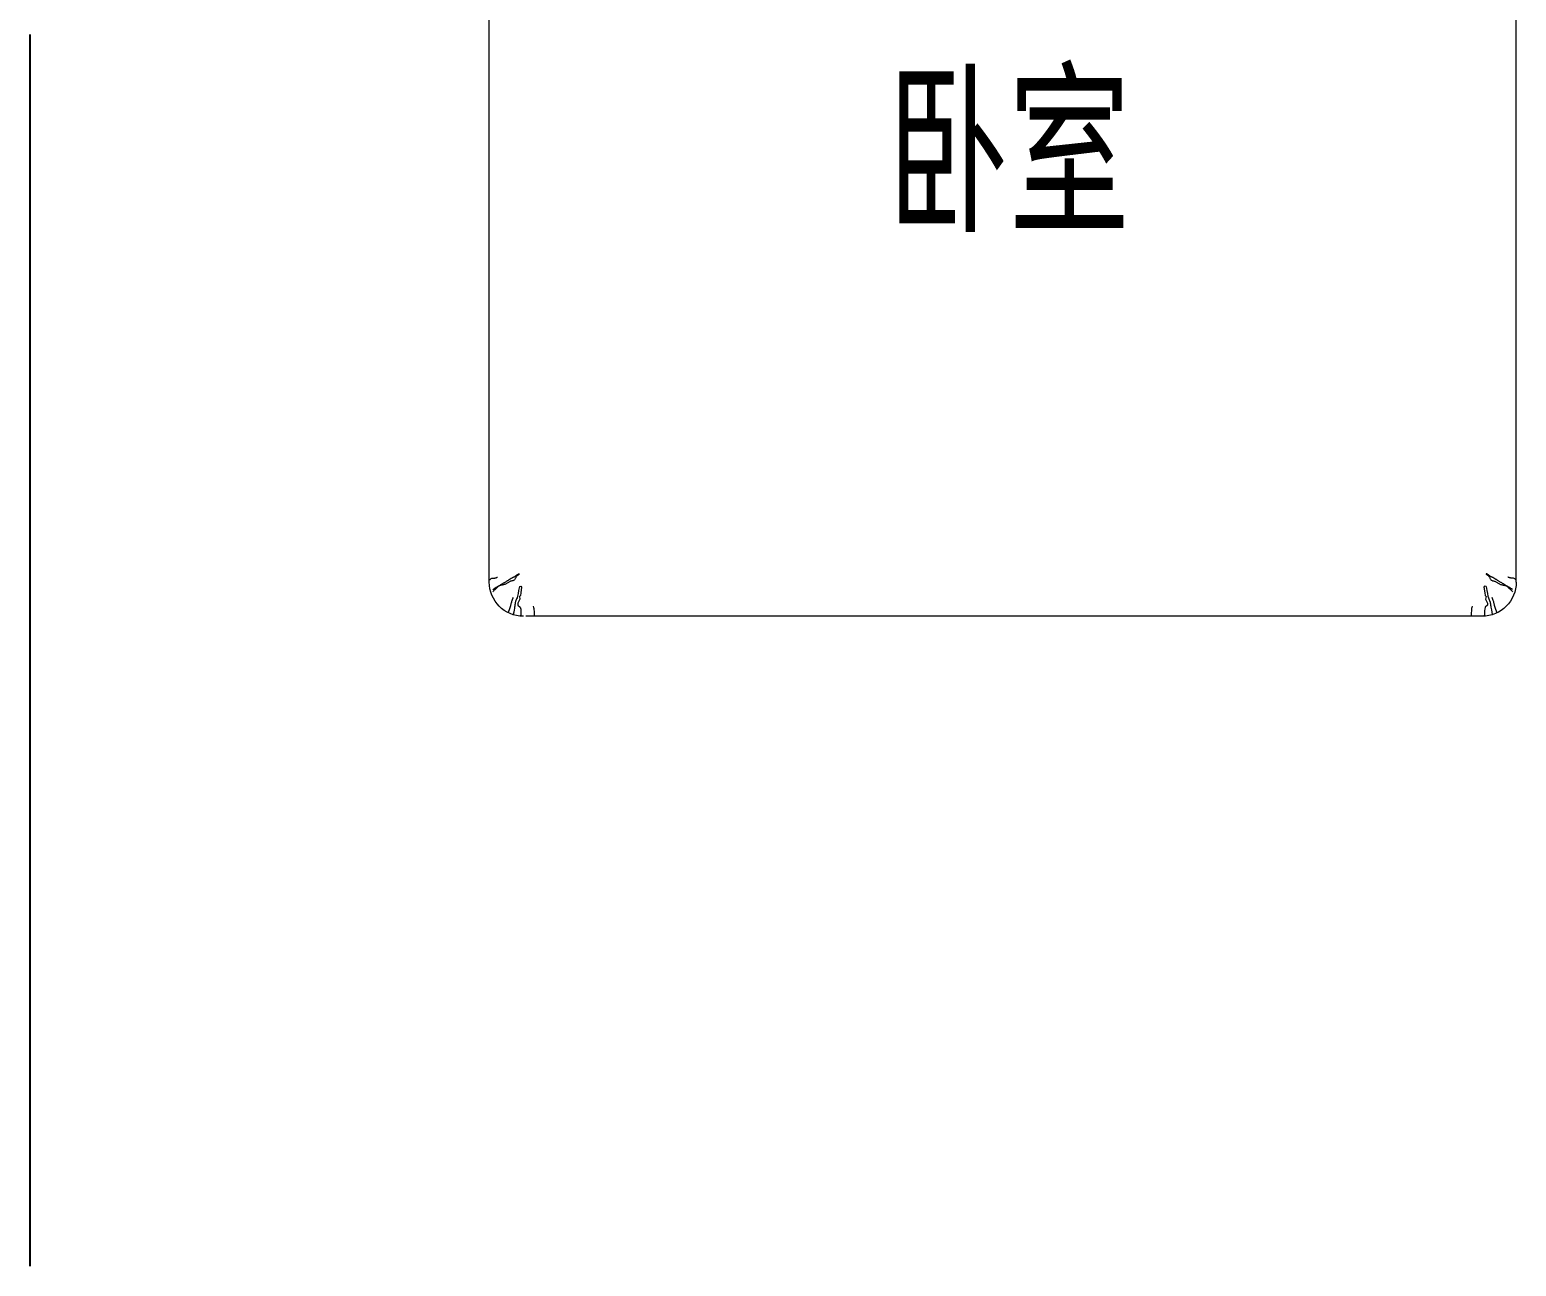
# Model space of a CAD drawing. Extents: x 72956 to 162056, y -6841 to 35159.
# Drawn here: x 85001 to 87172, y 13488 to 15295 of the extents above; entities that cross this region are included whole.
import ezdxf

# ---------------------------------------------------------------- set-up
doc = ezdxf.new("R2010")
doc.units = 0
doc.header["$LTSCALE"] = 1000
doc.header["$MEASUREMENT"] = 0
for name, color, linetype in [('-厨卫', 154, 'CONTINUOUS'), ('-文字', 7, 'CONTINUOUS'), ('WINDOW', 4, 'CONTINUOUS')]:
    doc.layers.add(name, color=color, linetype=linetype)
doc.layers.add('-家具', color=44, linetype='CONTINUOUS', lineweight=9)
doc.styles.add('样式 1', font='SIMHEI.TTF', dxfattribs={"width": 0.65, "height": 500})

# ---------------------------------------------------------------- blocks, each defined once
blk = doc.blocks.new('uuu')
at = {"layer": '-家具'}
for p, q in [((200098.6, 69094.2), (198148.6, 69094.2)), ((200098.6, 69094.2), (198148.6, 69094.2)), ((200092, 69083.4), (200091.8, 69083)), ((200092, 69083.4), (200091.8, 69083)), ((200092.2, 69083.8), (200092, 69083.4)), ((200092.2, 69083.8), (200092, 69083.4)), ((200092.4, 69084.2), (200092.2, 69083.8)), ((200092.4, 69084.2), (200092.2, 69083.8)), ((200092.5, 69084.7), (200092.4, 69084.2)), ((200092.5, 69084.7), (200092.4, 69084.2)), ((200092.6, 69085.2), (200092.5, 69084.7)), ((200092.6, 69085.2), (200092.5, 69084.7)), ((200092.7, 69085.6), (200092.6, 69085.2)), ((200092.7, 69085.6), (200092.6, 69085.2)), ((200092.8, 69086), (200092.7, 69085.6)), ((200092.8, 69086), (200092.7, 69085.6)), ((200092.9, 69086.9), (200092.8, 69086.5)), ((200092.9, 69086.9), (200092.8, 69086.5)), ((200092.8, 69086.5), (200092.8, 69086)), ((200092.8, 69086.5), (200092.8, 69086)), ((200093, 69089.8), (200092.9, 69089.2)), ((200093, 69089.8), (200092.9, 69089.2)), ((200092.9, 69089.2), (200092.9, 69088.7)), ((200092.9, 69089.2), (200092.9, 69088.7)), ((200092.9, 69088.7), (200092.9, 69088.3)), ((200092.9, 69088.7), (200092.9, 69088.3)), ((200092.9, 69088.3), (200092.9, 69087.8)), ((200092.9, 69088.3), (200092.9, 69087.8)), ((200092.9, 69087.8), (200092.9, 69087.4)), ((200092.9, 69087.8), (200092.9, 69087.4)), ((200092.9, 69087.4), (200092.9, 69086.9)), ((200092.9, 69087.4), (200092.9, 69086.9)), ((200093.2, 69090.4), (200093, 69089.8)), ((200093.2, 69090.4), (200093, 69089.8)), ((200093.5, 69091.2), (200093.2, 69090.4)), ((200093.5, 69091.2), (200093.2, 69090.4)), ((200094, 69092), (200093.5, 69091.2)), ((200094, 69092), (200093.5, 69091.2)), ((200094.7, 69093), (200094, 69092)), ((200094.7, 69093), (200094, 69092)), ((200095.5, 69094.2), (200094.7, 69093)), ((200095.5, 69094.2), (200094.7, 69093)), ((200105.9, 69083.2), (200105.6, 69082.6)), ((200105.9, 69083.2), (200105.6, 69082.6)), ((200106.3, 69083.8), (200105.9, 69083.2)), ((200106.3, 69083.8), (200105.9, 69083.2)), ((200106.7, 69084.6), (200106.3, 69083.8)), ((200106.7, 69084.6), (200106.3, 69083.8)), ((200107.2, 69085.4), (200106.7, 69084.6)), ((200107.2, 69085.4), (200106.7, 69084.6)), ((200106.8, 69082.9), (200107.2, 69083.2)), ((200106.8, 69082.9), (200107.2, 69083.2)), ((200107.9, 69086.4), (200107.2, 69085.4)), ((200107.9, 69086.4), (200107.2, 69085.4)), ((200107.2, 69083.2), (200107.5, 69083.6)), ((200107.2, 69083.2), (200107.5, 69083.6)), ((200107.5, 69083.6), (200107.9, 69083.9)), ((200107.5, 69083.6), (200107.9, 69083.9)), ((200108.7, 69087.5), (200107.9, 69086.4)), ((200108.7, 69087.5), (200107.9, 69086.4)), ((200107.9, 69083.9), (200108.3, 69084.3)), ((200107.9, 69083.9), (200108.3, 69084.3)), ((200108.3, 69084.3), (200108.7, 69084.7)), ((200108.3, 69084.3), (200108.7, 69084.7)), ((200109.6, 69088.7), (200108.7, 69087.5)), ((200109.6, 69088.7), (200108.7, 69087.5)), ((200108.7, 69084.7), (200109.1, 69085.2)), ((200108.7, 69084.7), (200109.1, 69085.2)), ((200109.1, 69085.2), (200109.5, 69085.7)), ((200109.1, 69085.2), (200109.5, 69085.7)), ((200109.5, 69085.7), (200110, 69086.2)), ((200109.5, 69085.7), (200110, 69086.2)), ((200110, 69086.2), (200110.6, 69086.8)), ((200110, 69086.2), (200110.6, 69086.8)), ((200110.6, 69086.8), (200111.2, 69087.4)), ((200110.6, 69086.8), (200111.2, 69087.4)), ((200111.2, 69087.4), (200111.9, 69088)), ((200111.2, 69087.4), (200111.9, 69088)), ((200111.9, 69088), (200112.8, 69088.7)), ((200111.9, 69088), (200112.8, 69088.7)), ((200091.5, 69082.4), (200091.4, 69082.2)), ((200091.5, 69082.4), (200091.4, 69082.2)), ((200091.4, 69082.2), (200091.4, 69082.2)), ((200091.4, 69082.2), (200091.4, 69082.2)), ((200091.6, 69082.6), (200091.5, 69082.4)), ((200091.6, 69082.6), (200091.5, 69082.4)), ((200091.8, 69083), (200091.6, 69082.6)), ((200091.8, 69083), (200091.6, 69082.6)), ((200092.8, 69061.4), (200092.5, 69060.9)), ((200092.8, 69061.4), (200092.5, 69060.9)), ((200093.1, 69062), (200092.8, 69061.4)), ((200093.1, 69062), (200092.8, 69061.4)), ((200093.4, 69062.5), (200093.1, 69062)), ((200093.4, 69062.5), (200093.1, 69062)), ((200093.8, 69063), (200093.4, 69062.5)), ((200093.8, 69063), (200093.4, 69062.5)), ((200094.1, 69063.5), (200093.8, 69063)), ((200094.1, 69063.5), (200093.8, 69063)), ((200094.4, 69064.1), (200094.1, 69063.5)), ((200094.4, 69064.1), (200094.1, 69063.5)), ((200094.7, 69064.6), (200094.4, 69064.1)), ((200094.7, 69064.6), (200094.4, 69064.1)), ((200095.1, 69065.1), (200094.7, 69064.6)), ((200095.1, 69065.1), (200094.7, 69064.6)), ((200095.4, 69065.7), (200095.1, 69065.1)), ((200095.4, 69065.7), (200095.1, 69065.1)), ((200095.8, 69066.2), (200095.4, 69065.7)), ((200095.8, 69066.2), (200095.4, 69065.7)), ((200096.2, 69066.8), (200095.8, 69066.2)), ((200096.2, 69066.8), (200095.8, 69066.2)), ((200096.6, 69067.4), (200096.2, 69066.8)), ((200096.6, 69067.4), (200096.2, 69066.8)), ((200097, 69068), (200096.6, 69067.4)), ((200097, 69068), (200096.6, 69067.4)), ((200097.4, 69068.7), (200097, 69068)), ((200097.4, 69068.7), (200097, 69068)), ((200097.1, 69061.2), (200097.3, 69062)), ((200097.1, 69061.2), (200097.3, 69062)), ((200097.3, 69062), (200097.6, 69062.9)), ((200097.3, 69062), (200097.6, 69062.9)), ((200097.8, 69069.4), (200097.4, 69068.7)), ((200097.8, 69069.4), (200097.4, 69068.7)), ((200097.6, 69062.9), (200097.9, 69063.7)), ((200097.6, 69062.9), (200097.9, 69063.7)), ((200098.2, 69070.1), (200097.8, 69069.4)), ((200098.2, 69070.1), (200097.8, 69069.4)), ((200097.9, 69063.7), (200098.3, 69064.5)), ((200097.9, 69063.7), (200098.3, 69064.5)), ((200098.7, 69070.8), (200098.2, 69070.1)), ((200098.7, 69070.8), (200098.2, 69070.1)), ((200098.3, 69064.5), (200098.7, 69065.3)), ((200098.3, 69064.5), (200098.7, 69065.3)), ((200099.1, 69071.6), (200098.7, 69070.8)), ((200099.1, 69071.6), (200098.7, 69070.8)), ((200098.7, 69065.3), (200099.2, 69066.2)), ((200098.7, 69065.3), (200099.2, 69066.2)), ((200099.5, 69072.3), (200099.1, 69071.6)), ((200099.5, 69072.3), (200099.1, 69071.6)), ((200099.2, 69066.2), (200099.7, 69067)), ((200099.2, 69066.2), (200099.7, 69067)), ((200100, 69073), (200099.5, 69072.3)), ((200100, 69073), (200099.5, 69072.3)), ((200099.7, 69067), (200100.2, 69067.8)), ((200099.7, 69067), (200100.2, 69067.8)), ((200100.4, 69073.7), (200100, 69073)), ((200100.4, 69073.7), (200100, 69073)), ((200100.2, 69067.8), (200100.7, 69068.7)), ((200100.2, 69067.8), (200100.7, 69068.7)), ((200100.7, 69074.4), (200100.4, 69073.7)), ((200100.7, 69074.4), (200100.4, 69073.7)), ((200101.1, 69075), (200100.7, 69074.4)), ((200101.1, 69075), (200100.7, 69074.4)), ((200100.7, 69068.7), (200101.2, 69069.6)), ((200100.7, 69068.7), (200101.2, 69069.6)), ((200101.5, 69075.5), (200101.1, 69075)), ((200101.5, 69075.5), (200101.1, 69075)), ((200101.2, 69069.6), (200101.6, 69070.5)), ((200101.2, 69069.6), (200101.6, 69070.5)), ((200101.8, 69076.1), (200101.5, 69075.5)), ((200101.8, 69076.1), (200101.5, 69075.5)), ((200101.6, 69070.5), (200102, 69071.4)), ((200101.6, 69070.5), (200102, 69071.4)), ((200102.1, 69076.6), (200101.8, 69076.1)), ((200102.1, 69076.6), (200101.8, 69076.1)), ((200102, 69071.4), (200102.3, 69072.4)), ((200102, 69071.4), (200102.3, 69072.4)), ((200102.4, 69077.1), (200102.1, 69076.6)), ((200102.4, 69077.1), (200102.1, 69076.6)), ((200102.3, 69072.4), (200102.6, 69073.3)), ((200102.3, 69072.4), (200102.6, 69073.3)), ((200102.7, 69077.6), (200102.4, 69077.1)), ((200102.7, 69077.6), (200102.4, 69077.1)), ((200102.6, 69073.3), (200102.8, 69074.3)), ((200102.6, 69073.3), (200102.8, 69074.3)), ((200103, 69078), (200102.7, 69077.6)), ((200103, 69078), (200102.7, 69077.6)), ((200102.8, 69074.3), (200103, 69075.2)), ((200102.8, 69074.3), (200103, 69075.2)), ((200103.3, 69078.4), (200103, 69078)), ((200103.3, 69078.4), (200103, 69078)), ((200103, 69075.2), (200103.1, 69076.1)), ((200103, 69075.2), (200103.1, 69076.1)), ((200103.1, 69076.1), (200103.3, 69076.9)), ((200103.1, 69076.1), (200103.3, 69076.9)), ((200103.5, 69078.9), (200103.3, 69078.4)), ((200103.5, 69078.9), (200103.3, 69078.4)), ((200103.3, 69076.9), (200103.5, 69077.7)), ((200103.3, 69076.9), (200103.5, 69077.7)), ((200103.8, 69079.3), (200103.5, 69078.9)), ((200103.8, 69079.3), (200103.5, 69078.9)), ((200103.5, 69077.7), (200103.7, 69078.3)), ((200103.5, 69077.7), (200103.7, 69078.3)), ((200103.7, 69078.3), (200103.9, 69078.9)), ((200103.7, 69078.3), (200103.9, 69078.9)), ((200104.1, 69079.7), (200103.8, 69079.3)), ((200104.1, 69079.7), (200103.8, 69079.3)), ((200103.9, 69078.9), (200104.1, 69079.5)), ((200103.9, 69078.9), (200104.1, 69079.5)), ((200104.3, 69080.1), (200104.1, 69079.7)), ((200104.3, 69080.1), (200104.1, 69079.7)), ((200104.1, 69079.5), (200104.4, 69080)), ((200104.1, 69079.5), (200104.4, 69080)), ((200104.6, 69080.6), (200104.3, 69080.1)), ((200104.6, 69080.6), (200104.3, 69080.1)), ((200104.4, 69080), (200104.6, 69080.4)), ((200104.4, 69080), (200104.6, 69080.4)), ((200104.8, 69081), (200104.6, 69080.6)), ((200104.8, 69081), (200104.6, 69080.6)), ((200104.6, 69080.4), (200104.9, 69080.8)), ((200104.6, 69080.4), (200104.9, 69080.8)), ((200105.1, 69081.5), (200104.8, 69081)), ((200105.1, 69081.5), (200104.8, 69081)), ((200104.9, 69080.8), (200105.2, 69081.2)), ((200104.9, 69080.8), (200105.2, 69081.2)), ((200105.4, 69082), (200105.1, 69081.5)), ((200105.4, 69082), (200105.1, 69081.5)), ((200105.2, 69081.2), (200105.5, 69081.5)), ((200105.2, 69081.2), (200105.5, 69081.5)), ((200105.6, 69082.6), (200105.4, 69082)), ((200105.6, 69082.6), (200105.4, 69082)), ((200105.5, 69081.5), (200105.8, 69081.9)), ((200105.5, 69081.5), (200105.8, 69081.9)), ((200105.8, 69081.9), (200106.1, 69082.2)), ((200105.8, 69081.9), (200106.1, 69082.2)), ((200106.1, 69082.2), (200106.4, 69082.5)), ((200106.1, 69082.2), (200106.4, 69082.5)), ((200106.4, 69082.5), (200106.8, 69082.9)), ((200106.4, 69082.5), (200106.8, 69082.9)), ((200127.8, 69061.3), (200126.7, 69061)), ((200127.8, 69061.3), (200126.7, 69061)), ((200128.8, 69061.6), (200127.8, 69061.3)), ((200128.8, 69061.6), (200127.8, 69061.3)), ((200129.8, 69061.9), (200128.8, 69061.6)), ((200129.8, 69061.9), (200128.8, 69061.6)), ((200130.8, 69062.2), (200129.8, 69061.9)), ((200130.8, 69062.2), (200129.8, 69061.9)), ((200131.8, 69062.4), (200130.8, 69062.2)), ((200131.8, 69062.4), (200130.8, 69062.2)), ((200133, 69062.7), (200131.8, 69062.4)), ((200133, 69062.7), (200131.8, 69062.4)), ((200134.2, 69063), (200133, 69062.7)), ((200134.2, 69063), (200133, 69062.7)), ((200135.7, 69063.4), (200134.2, 69063)), ((200135.7, 69063.4), (200134.2, 69063)), ((200137.3, 69063.9), (200135.7, 69063.4)), ((200137.3, 69063.9), (200135.7, 69063.4)), ((200139, 69064.6), (200137.3, 69063.9)), ((200139, 69064.6), (200137.3, 69063.9)), ((200141.1, 69065.4), (200139, 69064.6)), ((200141.1, 69065.4), (200139, 69064.6)), ((200143.4, 69066.4), (200141.1, 69065.4)), ((200143.4, 69066.4), (200141.1, 69065.4)), ((200086.8, 69051.4), (200086.7, 69051.1)), ((200086.8, 69051.4), (200086.7, 69051.1)), ((200086.7, 69051.1), (200086.7, 69050.8)), ((200086.7, 69051.1), (200086.7, 69050.8)), ((200086.7, 69050.8), (200086.7, 69050.6)), ((200086.7, 69050.8), (200086.7, 69050.6)), ((200086.7, 69050.6), (200086.8, 69050.4)), ((200086.7, 69050.6), (200086.8, 69050.4)), ((200086.9, 69051.8), (200086.8, 69051.4)), ((200086.9, 69051.8), (200086.8, 69051.4)), ((200086.8, 69050.4), (200086.9, 69050.3)), ((200086.8, 69050.4), (200086.9, 69050.3)), ((200087.1, 69052.1), (200086.9, 69051.8)), ((200087.1, 69052.1), (200086.9, 69051.8)), ((200086.9, 69050.3), (200087, 69050.4)), ((200086.9, 69050.3), (200087, 69050.4)), ((200087, 69050.4), (200087.2, 69050.5)), ((200087, 69050.4), (200087.2, 69050.5)), ((200087.4, 69052.5), (200087.1, 69052.1)), ((200087.4, 69052.5), (200087.1, 69052.1)), ((200087.2, 69050.5), (200087.4, 69050.8)), ((200087.2, 69050.5), (200087.4, 69050.8)), ((200087.7, 69052.9), (200087.4, 69052.5)), ((200087.7, 69052.9), (200087.4, 69052.5)), ((200087.4, 69050.8), (200087.7, 69051.1)), ((200087.4, 69050.8), (200087.7, 69051.1)), ((200088, 69053.3), (200087.7, 69052.9)), ((200088, 69053.3), (200087.7, 69052.9)), ((200087.7, 69051.1), (200088, 69051.6)), ((200087.7, 69051.1), (200088, 69051.6)), ((200088.3, 69053.7), (200088, 69053.3)), ((200088.3, 69053.7), (200088, 69053.3)), ((200088, 69051.6), (200088.4, 69052.1)), ((200088, 69051.6), (200088.4, 69052.1)), ((200088.7, 69054.2), (200088.3, 69053.7)), ((200088.7, 69054.2), (200088.3, 69053.7)), ((200088.4, 69052.1), (200088.8, 69052.6)), ((200088.4, 69052.1), (200088.8, 69052.6)), ((200089.1, 69054.6), (200088.7, 69054.2)), ((200089.1, 69054.6), (200088.7, 69054.2)), ((200088.8, 69052.6), (200089.2, 69053.1)), ((200088.8, 69052.6), (200089.2, 69053.1)), ((200089.4, 69055.1), (200089.1, 69054.6)), ((200089.4, 69055.1), (200089.1, 69054.6)), ((200089.2, 69053.1), (200089.8, 69053.7)), ((200089.2, 69053.1), (200089.8, 69053.7)), ((200089.8, 69055.7), (200089.4, 69055.1)), ((200089.8, 69055.7), (200089.4, 69055.1)), ((200090.1, 69056.2), (200089.8, 69055.7)), ((200090.1, 69056.2), (200089.8, 69055.7)), ((200089.8, 69053.7), (200090.4, 69054.2)), ((200089.8, 69053.7), (200090.4, 69054.2)), ((200090.4, 69056.8), (200090.1, 69056.2)), ((200090.4, 69056.8), (200090.1, 69056.2)), ((200090.8, 69057.4), (200090.4, 69056.8)), ((200090.8, 69057.4), (200090.4, 69056.8)), ((200090.4, 69054.2), (200091, 69054.6)), ((200090.4, 69054.2), (200091, 69054.6)), ((200091.1, 69058), (200090.8, 69057.4)), ((200091.1, 69058), (200090.8, 69057.4)), ((200091, 69054.6), (200091.7, 69055.1)), ((200091, 69054.6), (200091.7, 69055.1)), ((200091.4, 69058.6), (200091.1, 69058)), ((200091.4, 69058.6), (200091.1, 69058)), ((200091.7, 69059.2), (200091.4, 69058.6)), ((200091.7, 69059.2), (200091.4, 69058.6)), ((200092, 69059.7), (200091.7, 69059.2)), ((200092, 69059.7), (200091.7, 69059.2)), ((200091.7, 69055.1), (200092.4, 69055.4)), ((200091.7, 69055.1), (200092.4, 69055.4)), ((200092.2, 69060.3), (200092, 69059.7)), ((200092.2, 69060.3), (200092, 69059.7)), ((200092.5, 69060.9), (200092.2, 69060.3)), ((200092.5, 69060.9), (200092.2, 69060.3)), ((200092.4, 69055.4), (200093.2, 69055.8)), ((200092.4, 69055.4), (200093.2, 69055.8)), ((200093.2, 69055.8), (200093.9, 69056.2)), ((200093.2, 69055.8), (200093.9, 69056.2)), ((200093.9, 69056.2), (200094.6, 69056.6)), ((200093.9, 69056.2), (200094.6, 69056.6)), ((200094.6, 69056.6), (200095.2, 69057.1)), ((200094.6, 69056.6), (200095.2, 69057.1)), ((200095.2, 69057.1), (200095.7, 69057.6)), ((200095.2, 69057.1), (200095.7, 69057.6)), ((200095.7, 69057.6), (200096.1, 69058.2)), ((200095.7, 69057.6), (200096.1, 69058.2)), ((200096.1, 69058.2), (200096.4, 69058.9)), ((200096.1, 69058.2), (200096.4, 69058.9)), ((200096.4, 69058.9), (200096.7, 69059.6)), ((200096.4, 69058.9), (200096.7, 69059.6)), ((200096.7, 69059.6), (200096.9, 69060.4)), ((200096.7, 69059.6), (200096.9, 69060.4)), ((200096.9, 69060.4), (200097.1, 69061.2)), ((200096.9, 69060.4), (200097.1, 69061.2)), ((200105.1, 69050.1), (200104.5, 69047.9)), ((200105.1, 69050.1), (200104.5, 69047.9)), ((200104.5, 69047.9), (200106.1, 69047)), ((200104.5, 69047.9), (200106.1, 69047)), ((200105.1, 69050.1), (200111, 69051.2)), ((200105.1, 69050.1), (200111, 69051.2)), ((200106.1, 69047), (200114.5, 69048.1)), ((200106.1, 69047), (200114.5, 69048.1)), ((200106.1, 69047), (200106.1, 69047)), ((200106.1, 69047), (200106.1, 69047)), ((200111, 69051.2), (200115.6, 69052.1)), ((200111, 69051.2), (200115.6, 69052.1)), ((200114.5, 69048.1), (200118.4, 69048.7)), ((200114.5, 69048.1), (200118.4, 69048.7)), ((200115.6, 69052.1), (200119.1, 69053)), ((200115.6, 69052.1), (200119.1, 69053)), ((200118.4, 69048.7), (200119.6, 69050.1)), ((200118.4, 69048.7), (200119.6, 69050.1)), ((200119.1, 69053), (200121.6, 69053.6)), ((200119.1, 69053), (200121.6, 69053.6)), ((200119.6, 69050.1), (200123.7, 69049.5)), ((200119.6, 69050.1), (200123.7, 69049.5)), ((200122.8, 69059.5), (200121.1, 69058.9)), ((200122.8, 69059.5), (200121.1, 69058.9)), ((200121.6, 69053.6), (200123.4, 69054.2)), ((200121.6, 69053.6), (200123.4, 69054.2)), ((200124.3, 69060.1), (200122.8, 69059.5)), ((200124.3, 69060.1), (200122.8, 69059.5)), ((200123.4, 69054.2), (200124.6, 69054.7)), ((200123.4, 69054.2), (200124.6, 69054.7)), ((200123.7, 69049.5), (200129.4, 69052.5)), ((200123.7, 69049.5), (200129.4, 69052.5)), ((200125.6, 69060.6), (200124.3, 69060.1)), ((200125.6, 69060.6), (200124.3, 69060.1)), ((200124.6, 69054.7), (200125.4, 69055.1)), ((200124.6, 69054.7), (200125.4, 69055.1)), ((200125.4, 69055.1), (200126.1, 69055.4)), ((200125.4, 69055.1), (200126.1, 69055.4)), ((200126.7, 69061), (200125.6, 69060.6)), ((200126.7, 69061), (200125.6, 69060.6)), ((200126.1, 69055.4), (200126.6, 69055.6)), ((200126.1, 69055.4), (200126.6, 69055.6)), ((200126.6, 69055.6), (200127.2, 69055.8)), ((200126.6, 69055.6), (200127.2, 69055.8)), ((200127.2, 69055.8), (200127.7, 69056)), ((200127.2, 69055.8), (200127.7, 69056)), ((200127.7, 69056), (200128.3, 69056.1)), ((200127.7, 69056), (200128.3, 69056.1)), ((200128.3, 69056.1), (200128.9, 69056.2)), ((200128.3, 69056.1), (200128.9, 69056.2)), ((200128.9, 69056.2), (200129.5, 69056.3)), ((200128.9, 69056.2), (200129.5, 69056.3)), ((200129.4, 69052.5), (200132.2, 69052.5)), ((200129.4, 69052.5), (200132.2, 69052.5)), ((200129.5, 69056.3), (200130.1, 69056.4)), ((200129.5, 69056.3), (200130.1, 69056.4)), ((200130.1, 69056.4), (200130.8, 69056.5)), ((200130.1, 69056.4), (200130.8, 69056.5)), ((200130.8, 69056.5), (200131.6, 69056.6)), ((200130.8, 69056.5), (200131.6, 69056.6)), ((200131.6, 69056.6), (200132.5, 69056.8)), ((200131.6, 69056.6), (200132.5, 69056.8)), ((200132.2, 69052.5), (200135.5, 69048.9)), ((200132.2, 69052.5), (200135.5, 69048.9)), ((200132.5, 69056.8), (200133.7, 69056.9)), ((200132.5, 69056.8), (200133.7, 69056.9)), ((200133.7, 69056.9), (200135.2, 69057.2)), ((200133.7, 69056.9), (200135.2, 69057.2)), ((200135.2, 69057.2), (200137.1, 69057.5)), ((200135.2, 69057.2), (200137.1, 69057.5)), ((200135.5, 69048.9), (200138.5, 69048.1)), ((200135.5, 69048.9), (200138.5, 69048.1)), ((200137.1, 69057.5), (200139.5, 69057.9)), ((200137.1, 69057.5), (200139.5, 69057.9)), ((200138.5, 69048.1), (200140, 69047.9)), ((200138.5, 69048.1), (200140, 69047.9)), ((200139.5, 69057.9), (200142.6, 69058.4)), ((200139.5, 69057.9), (200142.6, 69058.4)), ((200140, 69047.9), (200148.4, 69047.9)), ((200140, 69047.9), (200148.4, 69047.9)), ((200142.6, 69058.4), (200146.3, 69059.1)), ((200142.6, 69058.4), (200146.3, 69059.1)), ((200148.4, 69047.9), (200146.9, 69047.9)), ((200148.5, 67644.1), (200148.5, 69040.7)), ((200133.9, 69029.9), (200135.7, 69029.4)), ((200133.9, 69029.9), (200135.7, 69029.4)), ((200135.7, 69029.4), (200137.5, 69029.1)), ((200135.7, 69029.4), (200137.5, 69029.1)), ((200137.5, 69029.1), (200139.4, 69028.8)), ((200137.5, 69029.1), (200139.4, 69028.8)), ((200139.4, 69028.8), (200141.2, 69028.6)), ((200139.4, 69028.8), (200141.2, 69028.6)), ((200141.2, 69028.6), (200143, 69028.5)), ((200141.2, 69028.6), (200143, 69028.5)), ((200143, 69028.5), (200144.9, 69028.5)), ((200143, 69028.5), (200144.9, 69028.5)), ((200144.9, 69028.5), (200146.7, 69028.4)), ((200144.9, 69028.5), (200146.7, 69028.4)), ((200146.7, 69028.4), (200148.6, 69028.4)), ((200148.5, 67692.4), (200148.5, 68992.4)), ((200133.9, 67658.5), (200135.7, 67659)), ((200133.9, 67658.5), (200135.7, 67659)), ((200135.7, 67659), (200137.5, 67659.4)), ((200135.7, 67659), (200137.5, 67659.4)), ((200137.5, 67659.4), (200139.4, 67659.6)), ((200137.5, 67659.4), (200139.4, 67659.6)), ((200139.4, 67659.6), (200141.2, 67659.8)), ((200139.4, 67659.6), (200141.2, 67659.8)), ((200141.2, 67659.8), (200143, 67659.9)), ((200141.2, 67659.8), (200143, 67659.9)), ((200143, 67659.9), (200144.9, 67660)), ((200143, 67659.9), (200144.9, 67660)), ((200144.9, 67660), (200146.7, 67660)), ((200144.9, 67660), (200146.7, 67660)), ((200146.7, 67660), (200148.6, 67660)), ((200086.7, 67637.9), (200086.8, 67638)), ((200086.7, 67637.9), (200086.8, 67638)), ((200086.7, 67637.6), (200086.7, 67637.9)), ((200086.7, 67637.6), (200086.7, 67637.9)), ((200086.7, 67637.3), (200086.7, 67637.6)), ((200086.7, 67637.3), (200086.7, 67637.6)), ((200086.8, 67637), (200086.7, 67637.3)), ((200086.8, 67637), (200086.7, 67637.3)), ((200086.8, 67638), (200086.9, 67638.1)), ((200086.8, 67638), (200086.9, 67638.1)), ((200086.9, 67636.7), (200086.8, 67637)), ((200086.9, 67636.7), (200086.8, 67637)), ((200086.9, 67638.1), (200087, 67638.1)), ((200086.9, 67638.1), (200087, 67638.1)), ((200087.1, 67636.3), (200086.9, 67636.7)), ((200087.1, 67636.3), (200086.9, 67636.7)), ((200087, 67638.1), (200087.2, 67638)), ((200087, 67638.1), (200087.2, 67638)), ((200087.4, 67635.9), (200087.1, 67636.3)), ((200087.4, 67635.9), (200087.1, 67636.3)), ((200087.2, 67638), (200087.4, 67637.7)), ((200087.2, 67638), (200087.4, 67637.7)), ((200087.4, 67637.7), (200087.7, 67637.3)), ((200087.4, 67637.7), (200087.7, 67637.3)), ((200087.7, 67635.6), (200087.4, 67635.9)), ((200087.7, 67635.6), (200087.4, 67635.9)), ((200087.7, 67637.3), (200088, 67636.9)), ((200087.7, 67637.3), (200088, 67636.9)), ((200088, 67635.2), (200087.7, 67635.6)), ((200088, 67635.2), (200087.7, 67635.6)), ((200088, 67636.9), (200088.4, 67636.4)), ((200088, 67636.9), (200088.4, 67636.4)), ((200088.3, 67634.7), (200088, 67635.2)), ((200088.3, 67634.7), (200088, 67635.2)), ((200088.7, 67634.3), (200088.3, 67634.7)), ((200088.7, 67634.3), (200088.3, 67634.7)), ((200088.4, 67636.4), (200088.8, 67635.8)), ((200088.4, 67636.4), (200088.8, 67635.8)), ((200089.1, 67633.8), (200088.7, 67634.3)), ((200089.1, 67633.8), (200088.7, 67634.3)), ((200088.8, 67635.8), (200089.2, 67635.3)), ((200088.8, 67635.8), (200089.2, 67635.3)), ((200089.4, 67633.3), (200089.1, 67633.8)), ((200089.4, 67633.3), (200089.1, 67633.8)), ((200089.2, 67635.3), (200089.8, 67634.8)), ((200089.2, 67635.3), (200089.8, 67634.8)), ((200089.8, 67632.8), (200089.4, 67633.3)), ((200089.8, 67632.8), (200089.4, 67633.3)), ((200089.8, 67634.8), (200090.4, 67634.3)), ((200089.8, 67634.8), (200090.4, 67634.3)), ((200090.1, 67632.2), (200089.8, 67632.8)), ((200090.1, 67632.2), (200089.8, 67632.8)), ((200090.4, 67631.7), (200090.1, 67632.2)), ((200090.4, 67631.7), (200090.1, 67632.2)), ((200090.4, 67634.3), (200091, 67633.8)), ((200090.4, 67634.3), (200091, 67633.8)), ((200090.8, 67631.1), (200090.4, 67631.7)), ((200090.8, 67631.1), (200090.4, 67631.7)), ((200091.1, 67630.5), (200090.8, 67631.1)), ((200091.1, 67630.5), (200090.8, 67631.1)), ((200091, 67633.8), (200091.7, 67633.4)), ((200091, 67633.8), (200091.7, 67633.4)), ((200091.4, 67629.9), (200091.1, 67630.5)), ((200091.4, 67629.9), (200091.1, 67630.5)), ((200091.7, 67629.3), (200091.4, 67629.9)), ((200091.7, 67629.3), (200091.4, 67629.9)), ((200091.7, 67633.4), (200092.4, 67633)), ((200091.7, 67633.4), (200092.4, 67633)), ((200092, 67628.7), (200091.7, 67629.3)), ((200092, 67628.7), (200091.7, 67629.3)), ((200092.2, 67628.1), (200092, 67628.7)), ((200092.2, 67628.1), (200092, 67628.7)), ((200092.4, 67633), (200093.2, 67632.6)), ((200092.4, 67633), (200093.2, 67632.6)), ((200093.2, 67632.6), (200093.9, 67632.2)), ((200093.2, 67632.6), (200093.9, 67632.2)), ((200093.9, 67632.2), (200094.6, 67631.8)), ((200093.9, 67632.2), (200094.6, 67631.8)), ((200094.6, 67631.8), (200095.2, 67631.4)), ((200094.6, 67631.8), (200095.2, 67631.4)), ((200095.2, 67631.4), (200095.7, 67630.8)), ((200095.2, 67631.4), (200095.7, 67630.8)), ((200095.7, 67630.8), (200096.1, 67630.2)), ((200095.7, 67630.8), (200096.1, 67630.2)), ((200096.1, 67630.2), (200096.4, 67629.6)), ((200096.1, 67630.2), (200096.4, 67629.6)), ((200096.4, 67629.6), (200096.7, 67628.8)), ((200096.4, 67629.6), (200096.7, 67628.8)), ((200096.7, 67628.8), (200096.9, 67628.1)), ((200096.7, 67628.8), (200096.9, 67628.1)), ((200104.5, 67640.5), (200106.1, 67641.5)), ((200104.5, 67640.5), (200106.1, 67641.5)), ((200105.1, 67638.3), (200104.5, 67640.5)), ((200105.1, 67638.3), (200104.5, 67640.5)), ((200105.1, 67638.3), (200111, 67637.2)), ((200105.1, 67638.3), (200111, 67637.2)), ((200106.1, 67641.5), (200106.1, 67641.5)), ((200106.1, 67641.5), (200114.5, 67640.3)), ((200106.1, 67641.5), (200106.1, 67641.5)), ((200106.1, 67641.5), (200114.5, 67640.3)), ((200111, 67637.2), (200115.6, 67636.3)), ((200111, 67637.2), (200115.6, 67636.3)), ((200114.5, 67640.3), (200118.4, 67639.7)), ((200114.5, 67640.3), (200118.4, 67639.7)), ((200115.6, 67636.3), (200119.1, 67635.5)), ((200115.6, 67636.3), (200119.1, 67635.5)), ((200118.4, 67639.7), (200119.6, 67638.3)), ((200118.4, 67639.7), (200119.6, 67638.3)), ((200119.1, 67635.5), (200121.6, 67634.8)), ((200119.1, 67635.5), (200121.6, 67634.8)), ((200119.6, 67638.3), (200123.7, 67638.9)), ((200119.6, 67638.3), (200123.7, 67638.9)), ((200122.8, 67628.9), (200121.1, 67629.6)), ((200122.8, 67628.9), (200121.1, 67629.6)), ((200121.6, 67634.8), (200123.4, 67634.3)), ((200121.6, 67634.8), (200123.4, 67634.3)), ((200124.3, 67628.4), (200122.8, 67628.9)), ((200124.3, 67628.4), (200122.8, 67628.9)), ((200123.4, 67634.3), (200124.6, 67633.8)), ((200123.4, 67634.3), (200124.6, 67633.8)), ((200123.7, 67638.9), (200129.4, 67636)), ((200123.7, 67638.9), (200129.4, 67636)), ((200124.6, 67633.8), (200125.4, 67633.4)), ((200124.6, 67633.8), (200125.4, 67633.4)), ((200125.4, 67633.4), (200126.1, 67633.1)), ((200125.4, 67633.4), (200126.1, 67633.1)), ((200126.1, 67633.1), (200126.6, 67632.8)), ((200126.1, 67633.1), (200126.6, 67632.8)), ((200126.6, 67632.8), (200127.2, 67632.6)), ((200126.6, 67632.8), (200127.2, 67632.6)), ((200127.2, 67632.6), (200127.7, 67632.5)), ((200127.2, 67632.6), (200127.7, 67632.5)), ((200127.7, 67632.5), (200128.3, 67632.3)), ((200127.7, 67632.5), (200128.3, 67632.3)), ((200128.3, 67632.3), (200128.9, 67632.2)), ((200128.3, 67632.3), (200128.9, 67632.2)), ((200128.9, 67632.2), (200129.5, 67632.1)), ((200128.9, 67632.2), (200129.5, 67632.1)), ((200129.4, 67636), (200132.2, 67636)), ((200129.4, 67636), (200132.2, 67636)), ((200129.5, 67632.1), (200130.1, 67632)), ((200129.5, 67632.1), (200130.1, 67632)), ((200130.1, 67632), (200130.8, 67631.9)), ((200130.1, 67632), (200130.8, 67631.9)), ((200130.8, 67631.9), (200131.6, 67631.8)), ((200130.8, 67631.9), (200131.6, 67631.8)), ((200131.6, 67631.8), (200132.5, 67631.7)), ((200131.6, 67631.8), (200132.5, 67631.7)), ((200132.2, 67636), (200135.5, 67639.5)), ((200132.2, 67636), (200135.5, 67639.5)), ((200132.5, 67631.7), (200133.7, 67631.5)), ((200132.5, 67631.7), (200133.7, 67631.5)), ((200133.7, 67631.5), (200135.2, 67631.3)), ((200133.7, 67631.5), (200135.2, 67631.3)), ((200135.2, 67631.3), (200137.1, 67631)), ((200135.2, 67631.3), (200137.1, 67631)), ((200135.5, 67639.5), (200138.5, 67640.3)), ((200135.5, 67639.5), (200138.5, 67640.3)), ((200137.1, 67631), (200139.5, 67630.5)), ((200137.1, 67631), (200139.5, 67630.5)), ((200138.5, 67640.3), (200140, 67640.5)), ((200138.5, 67640.3), (200140, 67640.5)), ((200139.5, 67630.5), (200142.6, 67630)), ((200139.5, 67630.5), (200142.6, 67630)), ((200140, 67640.5), (200148.4, 67640.6)), ((200140, 67640.5), (200148.4, 67640.6)), ((200142.6, 67630), (200146.3, 67629.4)), ((200142.6, 67630), (200146.3, 67629.4)), ((200148.4, 67640.6), (200146.9, 67640.5)), ((200092.5, 67627.6), (200092.2, 67628.1)), ((200092.5, 67627.6), (200092.2, 67628.1)), ((200092.8, 67627), (200092.5, 67627.6)), ((200092.8, 67627), (200092.5, 67627.6)), ((200093.1, 67626.5), (200092.8, 67627)), ((200093.1, 67626.5), (200092.8, 67627)), ((200093.4, 67626), (200093.1, 67626.5)), ((200093.4, 67626), (200093.1, 67626.5)), ((200093.8, 67625.4), (200093.4, 67626)), ((200093.8, 67625.4), (200093.4, 67626)), ((200094.1, 67624.9), (200093.8, 67625.4)), ((200094.1, 67624.9), (200093.8, 67625.4)), ((200094.4, 67624.4), (200094.1, 67624.9)), ((200094.4, 67624.4), (200094.1, 67624.9)), ((200094.7, 67623.9), (200094.4, 67624.4)), ((200094.7, 67623.9), (200094.4, 67624.4)), ((200095.1, 67623.3), (200094.7, 67623.9)), ((200095.1, 67623.3), (200094.7, 67623.9)), ((200095.4, 67622.8), (200095.1, 67623.3)), ((200095.4, 67622.8), (200095.1, 67623.3)), ((200095.8, 67622.2), (200095.4, 67622.8)), ((200095.8, 67622.2), (200095.4, 67622.8)), ((200096.2, 67621.6), (200095.8, 67622.2)), ((200096.2, 67621.6), (200095.8, 67622.2)), ((200096.6, 67621), (200096.2, 67621.6)), ((200096.6, 67621), (200096.2, 67621.6)), ((200097, 67620.4), (200096.6, 67621)), ((200097, 67620.4), (200096.6, 67621)), ((200096.9, 67628.1), (200097.1, 67627.3)), ((200096.9, 67628.1), (200097.1, 67627.3)), ((200097.4, 67619.7), (200097, 67620.4)), ((200097.4, 67619.7), (200097, 67620.4)), ((200097.1, 67627.3), (200097.3, 67626.4)), ((200097.1, 67627.3), (200097.3, 67626.4)), ((200097.3, 67626.4), (200097.6, 67625.6)), ((200097.3, 67626.4), (200097.6, 67625.6)), ((200097.8, 67619.1), (200097.4, 67619.7)), ((200097.8, 67619.1), (200097.4, 67619.7)), ((200097.6, 67625.6), (200097.9, 67624.7)), ((200097.6, 67625.6), (200097.9, 67624.7)), ((200098.2, 67618.3), (200097.8, 67619.1)), ((200098.2, 67618.3), (200097.8, 67619.1)), ((200097.9, 67624.7), (200098.3, 67623.9)), ((200097.9, 67624.7), (200098.3, 67623.9)), ((200098.7, 67617.6), (200098.2, 67618.3)), ((200098.7, 67617.6), (200098.2, 67618.3)), ((200098.3, 67623.9), (200098.7, 67623.1)), ((200098.3, 67623.9), (200098.7, 67623.1)), ((200098.7, 67623.1), (200099.2, 67622.3)), ((200098.7, 67623.1), (200099.2, 67622.3)), ((200099.1, 67616.9), (200098.7, 67617.6)), ((200099.1, 67616.9), (200098.7, 67617.6)), ((200099.5, 67616.2), (200099.1, 67616.9)), ((200099.5, 67616.2), (200099.1, 67616.9)), ((200099.2, 67622.3), (200099.7, 67621.5)), ((200099.2, 67622.3), (200099.7, 67621.5)), ((200100, 67615.4), (200099.5, 67616.2)), ((200100, 67615.4), (200099.5, 67616.2)), ((200099.7, 67621.5), (200100.2, 67620.6)), ((200099.7, 67621.5), (200100.2, 67620.6)), ((200100.4, 67614.8), (200100, 67615.4)), ((200100.4, 67614.8), (200100, 67615.4)), ((200100.2, 67620.6), (200100.7, 67619.8)), ((200100.2, 67620.6), (200100.7, 67619.8)), ((200100.7, 67614.1), (200100.4, 67614.8)), ((200100.7, 67614.1), (200100.4, 67614.8)), ((200100.7, 67619.8), (200101.2, 67618.9)), ((200100.7, 67619.8), (200101.2, 67618.9)), ((200101.1, 67613.5), (200100.7, 67614.1)), ((200101.1, 67613.5), (200100.7, 67614.1)), ((200101.5, 67612.9), (200101.1, 67613.5)), ((200101.5, 67612.9), (200101.1, 67613.5)), ((200101.2, 67618.9), (200101.6, 67618)), ((200101.2, 67618.9), (200101.6, 67618)), ((200101.8, 67612.4), (200101.5, 67612.9)), ((200101.8, 67612.4), (200101.5, 67612.9)), ((200101.6, 67618), (200102, 67617.1)), ((200101.6, 67618), (200102, 67617.1)), ((200102.1, 67611.8), (200101.8, 67612.4)), ((200102.1, 67611.8), (200101.8, 67612.4)), ((200102, 67617.1), (200102.3, 67616.1)), ((200102, 67617.1), (200102.3, 67616.1)), ((200102.4, 67611.4), (200102.1, 67611.8)), ((200102.4, 67611.4), (200102.1, 67611.8)), ((200102.3, 67616.1), (200102.6, 67615.1)), ((200102.3, 67616.1), (200102.6, 67615.1)), ((200102.7, 67610.9), (200102.4, 67611.4)), ((200102.7, 67610.9), (200102.4, 67611.4)), ((200102.6, 67615.1), (200102.8, 67614.2)), ((200102.6, 67615.1), (200102.8, 67614.2)), ((200103, 67610.4), (200102.7, 67610.9)), ((200103, 67610.4), (200102.7, 67610.9)), ((200102.8, 67614.2), (200103, 67613.3)), ((200102.8, 67614.2), (200103, 67613.3)), ((200103, 67613.3), (200103.1, 67612.4)), ((200103, 67613.3), (200103.1, 67612.4)), ((200103.3, 67610), (200103, 67610.4)), ((200103.3, 67610), (200103, 67610.4)), ((200103.1, 67612.4), (200103.3, 67611.6)), ((200103.1, 67612.4), (200103.3, 67611.6)), ((200103.3, 67611.6), (200103.5, 67610.8)), ((200103.3, 67611.6), (200103.5, 67610.8)), ((200103.5, 67609.6), (200103.3, 67610)), ((200103.5, 67609.6), (200103.3, 67610)), ((200103.5, 67610.8), (200103.7, 67610.1)), ((200103.5, 67610.8), (200103.7, 67610.1)), ((200103.8, 67609.2), (200103.5, 67609.6)), ((200103.8, 67609.2), (200103.5, 67609.6)), ((200103.7, 67610.1), (200103.9, 67609.5)), ((200103.7, 67610.1), (200103.9, 67609.5)), ((200104.1, 67608.7), (200103.8, 67609.2)), ((200104.1, 67608.7), (200103.8, 67609.2)), ((200103.9, 67609.5), (200104.1, 67609)), ((200103.9, 67609.5), (200104.1, 67609)), ((200104.1, 67609), (200104.4, 67608.5)), ((200104.1, 67609), (200104.4, 67608.5)), ((200104.3, 67608.3), (200104.1, 67608.7)), ((200104.3, 67608.3), (200104.1, 67608.7)), ((200104.6, 67607.9), (200104.3, 67608.3)), ((200104.6, 67607.9), (200104.3, 67608.3)), ((200104.4, 67608.5), (200104.6, 67608)), ((200104.4, 67608.5), (200104.6, 67608)), ((200104.6, 67608), (200104.9, 67607.6)), ((200104.6, 67608), (200104.9, 67607.6)), ((200104.8, 67607.4), (200104.6, 67607.9)), ((200104.8, 67607.4), (200104.6, 67607.9)), ((200105.1, 67606.9), (200104.8, 67607.4)), ((200105.1, 67606.9), (200104.8, 67607.4)), ((200104.9, 67607.6), (200105.2, 67607.3)), ((200104.9, 67607.6), (200105.2, 67607.3)), ((200105.4, 67606.4), (200105.1, 67606.9)), ((200105.4, 67606.4), (200105.1, 67606.9)), ((200105.2, 67607.3), (200105.5, 67606.9)), ((200105.2, 67607.3), (200105.5, 67606.9)), ((200105.5, 67606.9), (200105.8, 67606.6)), ((200105.5, 67606.9), (200105.8, 67606.6)), ((200125.6, 67627.9), (200124.3, 67628.4)), ((200125.6, 67627.9), (200124.3, 67628.4)), ((200126.7, 67627.5), (200125.6, 67627.9)), ((200126.7, 67627.5), (200125.6, 67627.9)), ((200127.8, 67627.1), (200126.7, 67627.5)), ((200127.8, 67627.1), (200126.7, 67627.5)), ((200128.8, 67626.8), (200127.8, 67627.1)), ((200128.8, 67626.8), (200127.8, 67627.1)), ((200129.8, 67626.5), (200128.8, 67626.8)), ((200129.8, 67626.5), (200128.8, 67626.8)), ((200130.8, 67626.3), (200129.8, 67626.5)), ((200130.8, 67626.3), (200129.8, 67626.5)), ((200131.8, 67626), (200130.8, 67626.3)), ((200131.8, 67626), (200130.8, 67626.3)), ((200133, 67625.8), (200131.8, 67626)), ((200133, 67625.8), (200131.8, 67626)), ((200134.2, 67625.5), (200133, 67625.8)), ((200134.2, 67625.5), (200133, 67625.8)), ((200135.7, 67625.1), (200134.2, 67625.5)), ((200135.7, 67625.1), (200134.2, 67625.5)), ((200137.3, 67624.5), (200135.7, 67625.1)), ((200137.3, 67624.5), (200135.7, 67625.1)), ((200139, 67623.9), (200137.3, 67624.5)), ((200139, 67623.9), (200137.3, 67624.5)), ((200141.1, 67623.1), (200139, 67623.9)), ((200141.1, 67623.1), (200139, 67623.9)), ((200143.4, 67622), (200141.1, 67623.1)), ((200143.4, 67622), (200141.1, 67623.1)), ((200098.6, 67594.2), (198148.6, 67594.2)), ((200098.6, 67594.2), (198148.6, 67594.2)), ((200091.4, 67606.2), (200091.4, 67606.3)), ((200091.4, 67606.2), (200091.4, 67606.3)), ((200091.5, 67606.1), (200091.4, 67606.2)), ((200091.5, 67606.1), (200091.4, 67606.2)), ((200091.6, 67605.8), (200091.5, 67606.1)), ((200091.6, 67605.8), (200091.5, 67606.1)), ((200091.8, 67605.5), (200091.6, 67605.8)), ((200091.8, 67605.5), (200091.6, 67605.8)), ((200092, 67605.1), (200091.8, 67605.5)), ((200092, 67605.1), (200091.8, 67605.5)), ((200092.2, 67604.7), (200092, 67605.1)), ((200092.2, 67604.7), (200092, 67605.1)), ((200092.4, 67604.2), (200092.2, 67604.7)), ((200092.4, 67604.2), (200092.2, 67604.7)), ((200092.5, 67603.7), (200092.4, 67604.2)), ((200092.5, 67603.7), (200092.4, 67604.2)), ((200092.6, 67603.3), (200092.5, 67603.7)), ((200092.6, 67603.3), (200092.5, 67603.7)), ((200092.7, 67602.8), (200092.6, 67603.3)), ((200092.7, 67602.8), (200092.6, 67603.3)), ((200092.8, 67602.4), (200092.7, 67602.8)), ((200092.8, 67602.4), (200092.7, 67602.8)), ((200092.8, 67602), (200092.8, 67602.4)), ((200092.8, 67602), (200092.8, 67602.4)), ((200092.9, 67601.5), (200092.8, 67602)), ((200092.9, 67601.5), (200092.8, 67602)), ((200092.9, 67601.1), (200092.9, 67601.5)), ((200092.9, 67601.1), (200092.9, 67601.5)), ((200092.9, 67600.6), (200092.9, 67601.1)), ((200092.9, 67600.6), (200092.9, 67601.1)), ((200092.9, 67600.2), (200092.9, 67600.6)), ((200092.9, 67600.2), (200092.9, 67600.6)), ((200092.9, 67599.7), (200092.9, 67600.2)), ((200092.9, 67599.7), (200092.9, 67600.2)), ((200092.9, 67599.2), (200092.9, 67599.7)), ((200092.9, 67599.2), (200092.9, 67599.7)), ((200093, 67598.7), (200092.9, 67599.2)), ((200093, 67598.7), (200092.9, 67599.2)), ((200093.2, 67598), (200093, 67598.7)), ((200093.2, 67598), (200093, 67598.7)), ((200093.5, 67597.3), (200093.2, 67598)), ((200093.5, 67597.3), (200093.2, 67598)), ((200094, 67596.4), (200093.5, 67597.3)), ((200094, 67596.4), (200093.5, 67597.3)), ((200094.7, 67595.4), (200094, 67596.4)), ((200094.7, 67595.4), (200094, 67596.4)), ((200095.5, 67594.2), (200094.7, 67595.4)), ((200095.5, 67594.2), (200094.7, 67595.4)), ((200105.6, 67605.9), (200105.4, 67606.4)), ((200105.6, 67605.9), (200105.4, 67606.4)), ((200105.9, 67605.3), (200105.6, 67605.9)), ((200105.9, 67605.3), (200105.6, 67605.9)), ((200105.8, 67606.6), (200106.1, 67606.2)), ((200105.8, 67606.6), (200106.1, 67606.2)), ((200106.3, 67604.6), (200105.9, 67605.3)), ((200106.3, 67604.6), (200105.9, 67605.3)), ((200106.1, 67606.2), (200106.4, 67605.9)), ((200106.1, 67606.2), (200106.4, 67605.9)), ((200106.7, 67603.9), (200106.3, 67604.6)), ((200106.7, 67603.9), (200106.3, 67604.6)), ((200106.4, 67605.9), (200106.8, 67605.6)), ((200106.4, 67605.9), (200106.8, 67605.6)), ((200107.2, 67603), (200106.7, 67603.9)), ((200107.2, 67603), (200106.7, 67603.9)), ((200106.8, 67605.6), (200107.2, 67605.2)), ((200106.8, 67605.6), (200107.2, 67605.2)), ((200107.2, 67605.2), (200107.5, 67604.9)), ((200107.2, 67605.2), (200107.5, 67604.9)), ((200107.9, 67602.1), (200107.2, 67603)), ((200107.9, 67602.1), (200107.2, 67603)), ((200107.5, 67604.9), (200107.9, 67604.5)), ((200107.5, 67604.9), (200107.9, 67604.5)), ((200107.9, 67604.5), (200108.3, 67604.1)), ((200107.9, 67604.5), (200108.3, 67604.1)), ((200108.7, 67601), (200107.9, 67602.1)), ((200108.7, 67601), (200107.9, 67602.1)), ((200108.3, 67604.1), (200108.7, 67603.7)), ((200108.3, 67604.1), (200108.7, 67603.7)), ((200108.7, 67603.7), (200109.1, 67603.3)), ((200108.7, 67603.7), (200109.1, 67603.3)), ((200109.6, 67599.7), (200108.7, 67601)), ((200109.6, 67599.7), (200108.7, 67601)), ((200109.1, 67603.3), (200109.5, 67602.8)), ((200109.1, 67603.3), (200109.5, 67602.8)), ((200109.5, 67602.8), (200110, 67602.3)), ((200109.5, 67602.8), (200110, 67602.3)), ((200110, 67602.3), (200110.6, 67601.7)), ((200110, 67602.3), (200110.6, 67601.7)), ((200110.6, 67601.7), (200111.2, 67601.1)), ((200110.6, 67601.7), (200111.2, 67601.1)), ((200111.2, 67601.1), (200111.9, 67600.4)), ((200111.2, 67601.1), (200111.9, 67600.4)), ((200111.9, 67600.4), (200112.8, 67599.7)), ((200111.9, 67600.4), (200112.8, 67599.7))]:
    blk.add_line(p, q, dxfattribs=at)
for centre, start, end in [((200098.6, 69044.2), 0, 90), ((200098.6, 69044.2), 0, 90), ((200098.6, 67644.2), 270, 0), ((200098.6, 67644.2), 270, 0)]:
    blk.add_arc(centre, 50, start, end, dxfattribs=at)
blk = doc.blocks.new('A-6家具1')
at = {"layer": '-家具', "extrusion": (0, 0, -1), "zscale": -1, "rotation": 270}
blk.add_blockref('uuu', (-154766, 309501.7), dxfattribs=at)

msp = doc.modelspace()

# ---------------------------------------------------------------- linework, layer by layer
at = {"layer": 'WINDOW'}
msp.add_line((85000.748, 15288.456), (85000.748, 13488.456), dxfattribs=at)

# ---------------------------------------------------------------- block references
at = {"layer": '-厨卫'}
msp.add_blockref('A-6家具1', (0, -94914.713), dxfattribs=at)

# ---------------------------------------------------------------- texts
at = {"layer": '-文字', "insert": (86607.786, 15220.112), "char_height": 200, "width": 1860.46542, "attachment_point": 3, "style": '样式 1'}
msp.add_mtext('{\\fSimHei|b0|i0|c134|p2;卧室}', dxfattribs=at)

doc.saveas('drawing.dxf')
